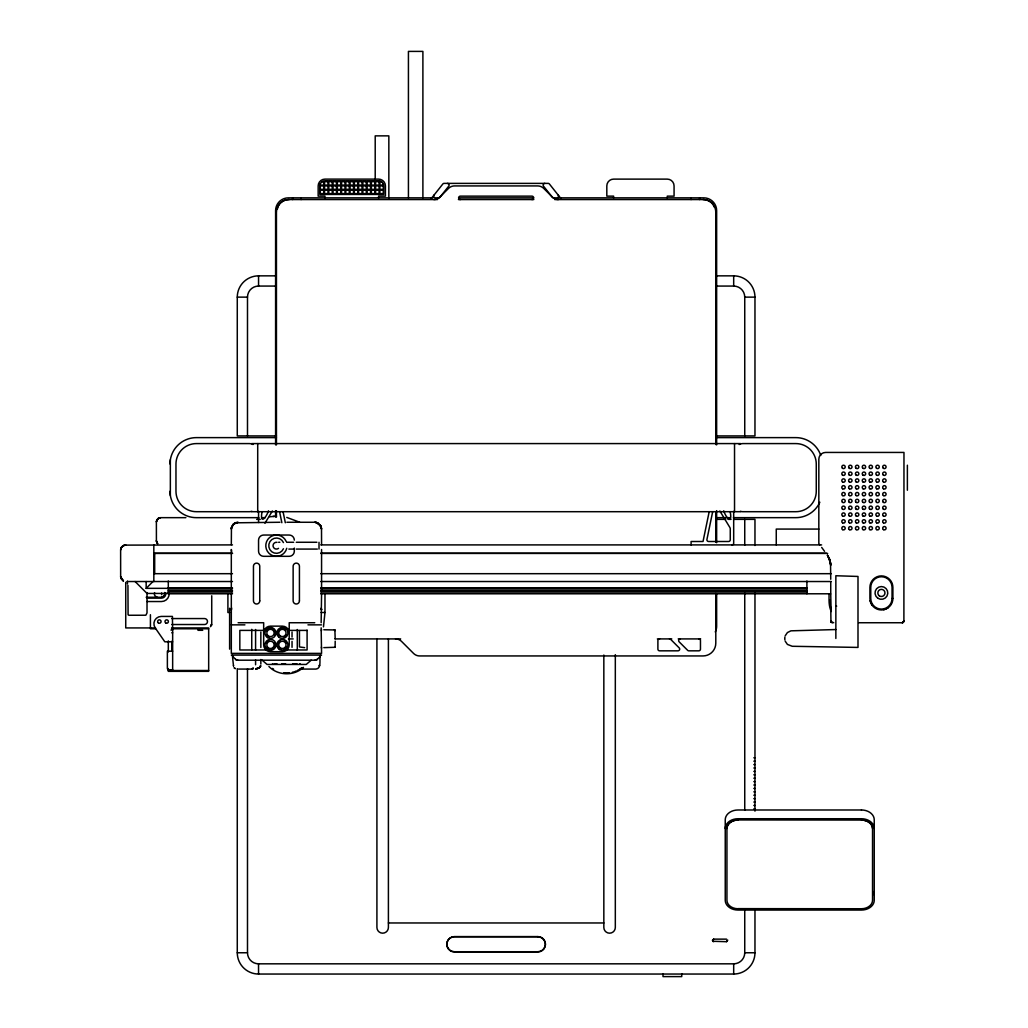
<?xml version="1.0" encoding="UTF-8"?>
<svg xmlns="http://www.w3.org/2000/svg" width="1028" height="1028" viewBox="0 0 1028 1028"><rect width="100%" height="100%" fill="white"/><g stroke="black" fill="none" stroke-linecap="round" stroke-linejoin="round"><path stroke-width="1.5" d="M170.352 495.496L170.352 459.786M321.571 549.505L321.571 591.511M784.775 638.105L784.878 637.039M170.018 463.307L170.044 462.561M858.933 622.737L902.263 622.737L903.895 621.516L903.972 452.436L825.638 452.436A6.81 6.81 0 0 0 818.828 459.246L818.828 543.542L819.83 544.904M120.649 576.939L123.411 580.961L120.649 576.939L120.623 550.019L121.6 547.012L124.272 545.123L232.482 544.904M156.41 541.088L157.657 543.696L156.41 541.088L156.385 521.916L157.965 518.6L160.638 517.662L185.862 517.662M279.924 522.263L235.451 522.815L232.688 524.974L231.441 527.762L231.313 544.686M321.417 630.755L321.558 629.573M211.485 625.088C211.909 622.57 210.547 628.583 211.729 623.675L211.729 595.765M231.441 527.762L231.313 529.073L233.305 524.254M902.443 622.724L903.972 621.028M120.623 550.019L121.253 547.551M156.385 521.916L156.552 520.721M320.505 655.324C318.821 658.974 322.175 668.29 315.994 669.074L299.919 669.074M323.473 626.862L324.976 612.508L324.976 593.709M120.649 549.492L121.818 546.729L124.272 545.123M156.41 521.479L157.657 518.883L160.227 517.675M231.673 608.075L231.313 609.964A42.816 17.579 -3.3 0 1 231.428 609.373M231.377 528.199L231.814 526.49M709.166 511.79L703.024 541.499L691.099 541.499L691.099 544.904M712.597 512.06L706.93 539.456A1.709 1.709 0 0 0 708.6 541.499L728.569 541.499A1.709 1.709 0 0 0 730.265 539.803L730.265 529.099A3.405 3.405 0 0 0 729.777 527.338L719.857 510.993M120.867 548.477L120.687 549.222L120.88 548.438M335.128 647.126L335.192 641.202M903.895 621.516L903.226 622.428M231.544 527.325L233.574 523.997M211.575 624.818L210.457 626.707M785.212 635.767L787.422 632.554L790.917 630.832L835.854 629.547M255.985 668.92L258.953 668.046L260.624 665.951L258.953 668.097L255.612 668.932L259.596 667.647M156.731 520.245L158.299 518.356L160.638 517.662M268.501 510.826C265.751 518.729 259.814 524.331 261.973 512.15M264.941 523.252L272.381 510.993M127.935 585.279L128.089 614.731A1.465 1.465 0 0 0 129.142 615.258L145.321 615.232A1.324 1.324 0 0 0 146.002 615.027L147.017 612.881L147.017 592.578M335.025 647.28L323.807 647.64M121.522 547.127L125.236 544.93M146.169 581.527L146.169 588.337L152.979 581.527M232.688 656.455L235.836 659.552L237.828 660.194L315.031 660.194L317.048 659.552L320.196 656.455M234.268 523.458L233.266 524.306L238.123 522.263L235.862 522.648M303.478 667.365C294.047 676.244 277.856 675.82 268.899 666.478M315.39 660.182L317.459 659.205M301.924 667.583L299.816 669.1M259.596 667.583L255.985 668.92M233.921 523.715L236.299 522.507M297.529 670.41L298.685 669.781M903.047 622.544L902.263 622.737M316.675 659.783L315.043 660.194M883.759 609.72L887.909 607.946M295.062 671.477L296.308 670.976M292.325 672.299L293.7 671.926M726.552 941.687C728.068 940.093 728.158 938.962 726.436 941.687L712.725 941.275L713.663 941.687M269.529 516.788L274.232 516.364M311.188 660.194L306.241 664.448L267.074 664.448L262.127 660.194M124.748 545.007L125.737 544.904M289.51 672.8L283.741 672.787M713.663 939.129C711.839 940.826 711.929 941.16 713.663 939.129L726.552 939.142M272.985 516.429L276.442 516.3M322.149 181.673L323.704 181.673L323.704 185.079L320.286 185.079L320.286 183.883M381.439 181.673L379.897 181.673L379.897 185.079L383.303 185.079L383.303 183.883M432.749 197.851L288.367 197.851A12.773 12.773 0 0 0 275.594 210.624L275.594 444.854M458.604 197.851L533.635 197.851A1.709 1.709 0 0 0 531.874 196.142L460.364 196.142A1.709 1.709 0 0 0 458.655 197.851A1.709 1.709 0 0 0 460.364 199.56M558.05 197.851L703.872 197.851A12.773 12.773 0 0 1 716.644 210.624L716.644 444.854M437.542 199.56L288.367 199.56A11.064 11.064 0 0 0 277.431 208.89M458.411 199.56L533.828 199.56M554.696 199.56L703.872 199.56A11.064 11.064 0 0 1 714.409 207.206M276.442 435.923L237.275 435.923L237.275 297.131A21.292 21.292 0 0 1 258.555 275.851L276.172 275.851M716.233 275.851L733.684 275.851A21.292 21.292 0 0 1 754.963 297.131L754.963 435.923L715.796 435.923M247.491 435.923L247.491 297.131A11.064 11.064 0 0 1 258.555 286.067L275.979 286.067M716.259 286.067L733.684 286.067A11.064 11.064 0 0 1 744.747 297.131L744.747 435.923M237.275 297.131L247.491 297.131M744.747 297.131L754.963 297.131M276.442 437.62L196.399 437.62A26.394 26.394 0 0 0 170.006 464.014M715.796 437.62L795.839 437.62A26.394 26.394 0 0 1 820.781 455.391M251.577 443.582L740.661 443.582M251.577 511.7L740.661 511.7M258.838 517.662L196.399 517.662A26.394 26.394 0 0 1 170.006 491.268M262.037 517.662L265.237 517.662M715.796 517.662L730.201 517.662M733.401 517.662L795.839 517.662A26.394 26.394 0 0 0 819.843 502.229M256.64 519.358L260.264 519.358M715.796 519.358L725.729 519.358M727.991 519.358L731.036 519.358M733.568 519.358L754.963 519.358L754.963 545.508M286.889 522.263L315.223 522.275L318.616 523.458L321.507 528.199L321.571 544.686M818.828 529.073L776.256 529.073L776.256 544.904M278.639 542.27L279.822 542.27M286.658 542.27L293.661 542.27M296.282 542.27L316.881 542.27M320.775 544.904L821.616 544.904M288.842 549.081L293.661 549.081M296.282 549.081L317.318 549.081M153.827 553.257L232.482 553.257M320.775 553.257L826.435 553.257M153.827 553.424L232.482 553.424M320.775 553.424L827.668 553.424M153.827 573.688L232.482 573.688M320.775 573.688L831.241 573.688M127.138 581.527L232.482 581.527M320.775 581.527L831.241 581.527M168.309 587.823L232.482 587.823M320.736 587.823L806.903 587.823M146.169 588.337L168.309 588.337M168.309 588.671L232.482 588.671M320.736 588.671L806.903 588.671M168.309 590.38L232.482 590.38M320.736 590.38L806.903 590.38M168.309 591.228L232.482 591.228M320.736 591.228L806.903 591.228M168.309 592.925L232.482 592.925M320.736 592.925L806.903 592.925M168.309 593.439L147.017 593.439L135.105 581.527M232.482 593.786L168.309 593.786L168.309 581.013M320.736 593.786L830.74 593.786L830.74 581.668M146.169 597.268L161.499 597.268A3.405 3.405 0 0 0 164.608 592.501M147.017 598.129L161.499 598.129A4.253 4.253 0 0 0 165.624 592.822M147.017 601.534L161.499 601.534A7.659 7.659 0 0 0 169.132 593.233M229.681 612.508L227.908 612.508L227.908 593.709M321.147 612.508L324.976 612.508M171.817 618.56L204.495 618.56A2.981 2.981 0 0 1 207.476 621.542A2.981 2.981 0 0 1 204.495 624.523L171.817 624.523M238.123 622.737L263.669 622.737L263.669 644.864A6.81 6.81 0 0 0 270.48 651.688L282.404 651.688A6.81 6.81 0 0 0 289.215 644.864L289.215 622.737L314.761 622.737M321.147 622.737L321.571 593.709M831.96 622.66L830.881 621.696L833.747 622.737M231.339 624.857L244.908 624.857M307.963 624.857L321.546 624.857M155.536 627.928L125.737 627.928L125.737 582.375M171.573 627.928L208.671 627.928L208.671 671.335L168.309 671.348L168.309 668.56M321.147 627.838L321.571 653.384L231.313 653.384L231.313 593.709M150.422 628.776L155.536 628.776M171.573 628.776L208.671 628.776M199.047 629.123L198.018 629.123L198.018 630.305L202.709 630.305M323.807 629.753L334.871 629.946L335.192 638.696M170.944 630.048L172.653 630.048L172.653 669.883M263.669 630.395L239.832 630.395L239.832 649.979L265.982 649.979M289.215 630.395L307.089 630.395M171.792 632.785L172.653 632.785M288.367 638.915L293.173 638.915M334.884 638.915L400.663 638.915M657.355 638.915L671.785 638.915M678.21 638.915L700.672 638.915M172.653 641.806L164.814 641.806L155.215 627.928A7.324 7.324 0 0 1 161.242 616.427L172.421 616.427L172.614 630.1M299.444 630.614L299.469 646.959L304.648 647.64M286.902 649.979L307.089 649.979L307.089 630.125M172.653 651.174L167.371 651.174L167.371 668.2A1.709 1.709 0 0 0 169.067 669.909L172.627 669.909M231.313 655.093L321.571 655.093M272.42 663.921L273.101 663.921M274.579 663.921L277.059 663.921M281.685 663.921L285.656 663.921M292.607 663.921L294.483 663.921M295.383 663.921L297.118 663.921M299.495 663.921L300.215 663.921M238.496 669.074L246.54 669.074M248.146 669.074L252.965 669.074M168.309 670.5L208.671 670.5M753.832 757.777L754.963 757.777M753.832 761.183L754.963 761.183M753.832 764.588L754.963 764.588M753.832 767.993L754.963 767.993M753.832 771.398L754.963 771.398M753.832 774.804L754.963 774.804M753.832 778.209L754.963 778.209M753.832 781.614L754.963 781.614M753.832 785.019L754.963 785.019M753.832 788.425L754.963 788.425M753.832 791.83L754.963 791.83M753.832 795.235L754.963 795.235M753.832 798.64L754.963 798.64M753.832 802.046L754.963 802.046M753.832 805.451L754.963 805.451M753.832 808.856L754.963 808.856M738.014 908.752A11.064 8.481 0 0 1 726.937 900.271L726.937 828.414A11.064 8.481 0 0 1 738.014 819.933L861.477 820.048A11.064 8.481 0 0 1 872.541 828.414L872.541 900.271A11.064 8.481 0 0 1 861.477 908.752L738.014 908.636M388.404 922.964L603.834 922.964M237.275 668.65L237.275 952.763L247.491 952.763A11.064 11.064 0 0 0 258.555 963.827L733.684 963.827A11.064 11.064 0 0 0 744.747 952.763L744.747 908.816M744.747 952.763L754.963 952.763L754.963 909.009M237.275 952.763A21.292 21.292 0 0 0 258.555 974.043L733.684 974.043A21.292 21.292 0 0 0 754.963 952.763M258.529 963.827L258.555 974.043M334.293 629.753L335.192 630.614L334.588 629.791M316.136 522.404L314.761 522.263L317.022 522.648M831.048 621.991L832.449 622.737M237.828 660.194L236.286 659.822M237.494 660.182L235.669 659.423M315.686 522.327L320.453 525.334M286.761 517.405L299.701 522.237M835.854 605.839L836.676 606.147M316.585 522.507L320.89 526.092M317.434 522.815L318.243 523.213M122.923 580.679L121.522 579.304M272.523 668.431L273.615 669.164M235.309 668.688L234.101 667.622L234.821 668.38M157.387 543.388L156.731 542.334M821.693 547.436L824.559 551.329M829.378 558.628L827.424 555.223L830.521 562.573L830.74 579.252M320.196 524.974L321.571 529.073L321.057 526.49M827.424 555.223L829.853 559.887L830.74 565.323L828.851 557.51L829.853 559.887M723.738 510.826C726.333 518.729 732.514 524.344 730.265 512.15M830.752 621.208L830.958 621.85L830.74 607.098M121.253 578.88L120.623 576.412M785.212 641.202L787.422 644.415L792.228 646.278L857.995 647.422L857.995 576.451L835.854 575.744L835.854 638.478M870.151 600.815L871.924 604.965M320.685 525.706L321.34 527.325M830.881 621.696L830.74 621.028M829.892 560.003L830.688 563.935M120.88 577.993L120.687 577.209L120.867 577.954M156.423 541.255L156.385 540.651M283.073 511.79L285.334 522.738M279.642 512.06L281.852 522.712M321.558 648.244L321.417 647.075M231.313 591.511L231.313 549.505L231.673 551.381M233.536 665.848L233.497 665.604M831.087 610.054L830.74 594.068M321.546 609.386L321.211 608.075L321.571 609.964A39.629 15.741 3.4 0 0 321.468 609.386M232.379 655.324L233.497 666.028M784.878 639.93L784.775 638.851M170.044 492.72L170.018 491.975M161.64 593.053L161.653 594.711M907.377 465.209L907.377 490.24M829.043 594.068L829.043 600.172A14.045 5.538 90 0 0 831.318 611.531M806.903 581.013L806.903 593.786M754.963 592.989L754.963 811.143M744.747 519.358L744.747 545.123M744.747 593.207L744.747 810.321M734.532 443.582L734.532 511.7M733.684 275.851L733.684 286.067M733.684 511.34L733.684 543.208A1.709 1.709 0 0 1 731.975 544.904M733.684 963.827L733.684 974.043M716.644 510.633L716.644 542.72M716.644 594.055L716.644 626.142A12.773 12.773 0 0 1 715.257 631.937M715.796 444.559L715.796 212.321A12.773 12.773 0 0 0 703.024 199.56M715.796 511.828L715.796 542.27M715.796 593.516L715.796 643.168A12.773 12.773 0 0 1 703.024 655.941L419.604 655.941A8.52 8.52 0 0 1 413.59 653.448L401.55 641.408A8.52 8.52 0 0 0 395.523 638.915M699.618 197.851L699.618 199.56M691.099 197.851L691.099 199.56M681.744 973.747L681.744 976.6L663.009 976.6L663.009 973.747M667.262 197.851L667.262 196.142L674.072 196.142L674.072 185.927A6.81 6.81 0 0 0 667.262 179.116L613.626 179.116A6.81 6.81 0 0 0 606.816 185.927L606.816 196.142L613.626 196.142L613.626 197.851M615.322 654.682L615.322 927.423A5.744 5.744 0 0 1 609.578 933.18A5.744 5.744 0 0 1 603.834 927.423L603.834 655.029M422.894 197.749L422.894 51.4L408.424 51.4L408.424 197.749M388.841 198.096L388.841 135.863L375.207 135.863L375.207 179.155M388.404 638.992L388.404 927.423A5.744 5.744 0 0 1 382.66 933.18A5.744 5.744 0 0 1 376.916 927.423L376.916 638.645M378.612 197.851L378.612 196.142L385.423 196.142L385.423 185.927A6.81 6.81 0 0 0 378.612 179.116L324.976 179.116A6.81 6.81 0 0 0 318.166 185.927L318.166 196.142L324.976 196.142L324.976 197.851M319.014 542.27L319.014 549.081M301.14 197.851L301.14 199.56M297.298 629.509L297.298 650.274M294.316 548.053L294.316 551.214A5.114 5.114 0 0 1 289.215 556.315L263.669 556.315A5.114 5.114 0 0 1 258.555 551.214L258.555 540.137A5.114 5.114 0 0 1 263.669 535.035L289.215 535.035A5.114 5.114 0 0 1 294.316 540.137M292.62 197.851L292.62 199.56M292.042 631.976L292.042 637.09M292.042 641.356L292.042 647.332M276.442 444.893L276.442 212.321A12.773 12.773 0 0 1 289.215 199.56M276.442 510.659L276.442 517.071M275.594 510.633L275.594 517.045M260.842 632.002L260.842 647.473M260.842 659.513L260.842 664.101M258.555 275.851L258.555 286.067M258.555 511.34L258.555 522.494M257.707 443.582L257.707 511.7M255.587 629.509L255.587 650.274M255.587 659.937L255.587 664.769M251.744 629.342L251.744 649.979M247.491 668.65L247.491 952.763M229.617 608.255L229.617 649.131M171.792 641.266L171.792 651.174M168.309 640.881L168.309 652.022M154.688 553.424L154.688 573.688M153.827 544.904L153.827 581.527M150.422 614.731L150.422 627.928M127.433 581.141L127.433 583.904M263.669 632.952A6.81 6.81 0 0 1 270.48 626.142L282.404 626.142A6.81 6.81 0 0 1 289.215 632.952M274.81 631.655A4.51 4.51 0 0 1 274.63 634.739M268.938 637.193A4.51 4.51 0 0 1 268 636.717M266.856 635.638A4.51 4.51 0 0 1 266.342 634.739M266.573 630.691A4.51 4.51 0 0 1 268 629.175M268.938 628.712A4.51 4.51 0 0 1 269.953 628.468M271.007 628.468A4.51 4.51 0 0 1 274.386 630.691M286.311 647.126A4.51 4.51 0 0 1 285.309 648.321M284.422 648.899A4.51 4.51 0 0 1 283.445 649.259M281.364 649.259A4.51 4.51 0 0 1 279.924 648.642M279.5 648.321A4.51 4.51 0 0 1 279.115 647.961M278.498 647.126A4.51 4.51 0 0 1 278.074 646.162M277.958 644.081A4.51 4.51 0 0 1 278.254 643.078M278.781 642.179A4.51 4.51 0 0 1 279.115 641.768M279.924 641.099A4.51 4.51 0 0 1 280.374 640.842M284.422 640.842A4.51 4.51 0 0 1 285.309 641.408M286.028 642.179A4.51 4.51 0 0 1 286.542 643.078M286.439 634.97A4.51 4.51 0 0 1 285.861 635.857M285.103 636.563A4.51 4.51 0 0 1 284.191 637.09M278.37 634.97A4.51 4.51 0 0 1 278.01 633.993M278.01 631.912A4.51 4.51 0 0 1 278.627 630.472M278.948 630.048A4.51 4.51 0 0 1 279.308 629.663M280.143 629.046A4.51 4.51 0 0 1 281.107 628.622M283.188 628.506A4.51 4.51 0 0 1 284.191 628.802M285.103 629.329A4.51 4.51 0 0 1 285.501 629.663M278.537 548.361A3.405 3.405 0 0 1 273.14 546.51A3.405 3.405 0 0 1 277.007 542.321M283.458 548.746A7.659 7.659 0 0 1 271.739 551.728A7.659 7.659 0 0 1 271.739 539.623A7.659 7.659 0 0 1 283.458 542.591M286.761 548.284A10.64 10.64 0 0 1 270.865 554.747A10.64 10.64 0 0 1 269.452 537.644A10.64 10.64 0 0 1 286.182 541.396M274.515 642.847A4.51 4.51 0 0 1 274.874 645.905M274.258 647.344A4.51 4.51 0 0 1 271.777 649.195M269.696 649.31A4.51 4.51 0 0 1 268.693 649.015M267.781 648.488A4.51 4.51 0 0 1 266.715 647.344M266.445 642.847A4.51 4.51 0 0 1 267.023 641.973M267.781 641.254A4.51 4.51 0 0 1 268.693 640.727M156.898 596.895A3.071 3.071 0 0 1 154.598 592.642M164.467 594.621A3.071 3.071 0 0 1 162 596.895M830.136 604.413A10.216 4.022 -90 0 1 829.763 600.172M433.842 199.56A8.52 8.52 0 0 0 439.868 197.055L448.504 188.42A8.52 8.52 0 0 1 454.517 185.927L537.721 185.927A8.52 8.52 0 0 1 543.735 188.42L552.37 197.055A8.52 8.52 0 0 0 558.397 199.56M698.77 638.915A1.709 1.709 0 0 1 700.466 640.611L700.466 649.131A1.709 1.709 0 0 1 698.77 650.827L688.863 650.827A1.709 1.709 0 0 1 687.655 650.326L679.135 641.819A1.709 1.709 0 0 1 680.343 638.915M659.603 638.915A1.709 1.709 0 0 0 657.894 640.611L657.894 649.131A1.709 1.709 0 0 0 659.603 650.827L678.017 650.827A1.709 1.709 0 0 0 679.225 647.923L670.706 639.403A1.709 1.709 0 0 0 669.511 638.915M533.583 197.851A1.709 1.709 0 0 1 531.874 199.56M431.015 197.851A1.709 1.709 0 0 0 432.351 197.209L442.811 184.025A1.696 1.696 0 0 1 444.147 183.382L548.091 183.382A1.696 1.696 0 0 1 549.427 184.025L559.887 197.209A1.709 1.709 0 0 0 561.224 197.851M558.217 195.089A1.709 1.709 0 0 1 556.88 197.851L553.617 197.851A1.709 1.709 0 0 1 552.28 197.209L543.491 186.145A1.709 1.709 0 0 1 544.827 183.382M434.022 195.089A1.709 1.709 0 0 0 435.358 197.851L438.622 197.851A1.709 1.709 0 0 0 439.958 197.209L448.748 186.145A1.709 1.709 0 0 0 447.411 183.382M874.237 891.52A12.773 9.779 0 0 1 873.62 894.54M874.237 828.529A12.773 9.779 0 0 0 861.477 818.738L738.014 818.738A12.773 9.779 0 0 0 725.241 828.529M726.937 828.529A11.064 8.481 0 0 1 738.014 820.048M861.477 820.048A11.064 8.481 0 0 1 872.541 828.529M739.183 444.507A8.52 8.52 0 0 1 743.038 443.582L795.839 443.582A20.431 20.431 0 0 1 816.271 464.014L816.271 491.268A20.431 20.431 0 0 1 795.839 511.7L743.038 511.7A8.52 8.52 0 0 1 740.417 511.289M251.821 511.289A8.52 8.52 0 0 1 249.2 511.7L196.399 511.7A20.431 20.431 0 0 1 175.968 491.268L175.968 464.014A20.431 20.431 0 0 1 196.399 443.582L249.2 443.582A8.52 8.52 0 0 1 253.055 444.507M319.477 665.116L319.348 665.848L319.477 665.116M260.624 665.874L260.097 667.043L260.624 665.874M316.598 659.822L315.583 660.156L316.598 659.822M253.351 668.277L252.181 668.585L253.351 668.277M378.612 180.825L324.976 180.825A5.114 5.114 0 0 0 319.862 185.927L319.862 194.446L383.727 194.446L383.727 185.927A5.101 5.101 0 0 0 378.612 180.825M327.958 181.673L324.552 181.673L324.552 185.079L327.958 185.079L327.958 181.673M332.211 181.673L328.806 181.673L328.806 185.079L332.211 185.079L332.211 181.673M336.464 181.673L333.059 181.673L333.059 185.079L336.464 185.079L336.464 181.673M340.731 181.673L337.325 181.673L337.325 185.079L340.731 185.079L340.731 181.673M344.984 181.673L341.579 181.673L341.579 185.079L344.984 185.079L344.984 181.673M349.237 181.673L345.832 181.673L345.832 185.079L349.237 185.079L349.237 181.673M353.504 181.673L350.098 181.673L350.098 185.079L353.504 185.079L353.504 181.673M357.757 181.673L354.352 181.673L354.352 185.079L357.757 185.079L357.757 181.673M362.01 181.673L358.605 181.673L358.605 185.079L362.01 185.079L362.01 181.673M366.276 181.673L362.871 181.673L362.871 185.079L366.276 185.079L366.276 181.673M370.53 181.673L367.124 181.673L367.124 185.079L370.53 185.079L370.53 181.673M374.783 181.673L371.378 181.673L371.378 185.079L374.783 185.079L374.783 181.673M379.049 181.673L375.631 181.673L375.631 185.079L379.049 185.079L379.049 181.673M323.704 185.927L320.286 185.927L320.286 189.332L323.704 189.332L323.704 185.927M327.958 185.927L324.552 185.927L324.552 189.332L327.958 189.332L327.958 185.927M332.211 185.927L328.806 185.927L328.806 189.332L332.211 189.332L332.211 185.927M336.464 185.927L333.059 185.927L333.059 189.332L336.464 189.332L336.464 185.927M340.731 185.927L337.325 185.927L337.325 189.332L340.731 189.332L340.731 185.927M344.984 185.927L341.579 185.927L341.579 189.332L344.984 189.332L344.984 185.927M349.237 185.927L345.832 185.927L345.832 189.332L349.237 189.332L349.237 185.927M353.504 185.927L350.098 185.927L350.098 189.332L353.504 189.332L353.504 185.927M357.757 185.927L354.352 185.927L354.352 189.332L357.757 189.332L357.757 185.927M362.01 185.927L358.605 185.927L358.605 189.332L362.01 189.332L362.01 185.927M366.276 185.927L362.871 185.927L362.871 189.332L366.276 189.332L366.276 185.927M370.53 185.927L367.124 185.927L367.124 189.332L370.53 189.332L370.53 185.927M374.783 185.927L371.378 185.927L371.378 189.332L374.783 189.332L374.783 185.927M379.049 185.927L375.631 185.927L375.631 189.332L379.049 189.332L379.049 185.927M383.303 185.927L379.897 185.927L379.897 189.332L383.303 189.332L383.303 185.927M323.704 190.193L320.286 190.193L320.286 193.598L323.704 193.598L323.704 190.193M327.958 190.193L324.552 190.193L324.552 193.598L327.958 193.598L327.958 190.193M332.211 190.193L328.806 190.193L328.806 193.598L332.211 193.598L332.211 190.193M336.464 190.193L333.059 190.193L333.059 193.598L336.464 193.598L336.464 190.193M340.731 190.193L337.325 190.193L337.325 193.598L340.731 193.598L340.731 190.193M344.984 190.193L341.579 190.193L341.579 193.598L344.984 193.598L344.984 190.193M349.237 190.193L345.832 190.193L345.832 193.598L349.237 193.598L349.237 190.193M353.504 190.193L350.098 190.193L350.098 193.598L353.504 193.598L353.504 190.193M357.757 190.193L354.352 190.193L354.352 193.598L357.757 193.598L357.757 190.193M362.01 190.193L358.605 190.193L358.605 193.598L362.01 193.598L362.01 190.193M366.276 190.193L362.871 190.193L362.871 193.598L366.276 193.598L366.276 190.193M370.53 190.193L367.124 190.193L367.124 193.598L370.53 193.598L370.53 190.193M374.783 190.193L371.378 190.193L371.378 193.598L374.783 193.598L374.783 190.193M379.049 190.193L375.631 190.193L375.631 193.598L379.049 193.598L379.049 190.193M383.303 190.193L379.897 190.193L379.897 193.598L383.303 193.598L383.303 190.193M861.477 809.987L738.014 809.987A12.773 9.779 0 0 0 725.241 819.766L725.241 900.271A12.773 9.779 0 0 0 738.014 910.05L861.477 910.05A12.773 9.779 0 0 0 874.237 900.271L874.237 819.766A12.773 9.779 0 0 0 861.477 809.987M537.837 936.585L454.402 936.585A7.659 7.659 0 0 0 446.73 944.244A7.659 7.659 0 0 0 454.402 951.902L537.837 951.902A7.659 7.659 0 0 0 545.508 944.244A7.659 7.659 0 0 0 537.837 936.585M537.837 936.752L454.402 936.752A7.492 7.492 0 0 0 446.91 944.244A7.492 7.492 0 0 0 454.402 951.735L537.837 951.735A7.492 7.492 0 0 0 545.328 944.244A7.492 7.492 0 0 0 537.837 936.752M892.895 598.463L892.895 587.399A11.501 11.501 0 0 0 881.407 575.898A11.501 11.501 0 0 0 869.906 587.399L869.906 598.463A11.501 11.501 0 0 0 881.407 609.964A11.501 11.501 0 0 0 892.895 598.463M892.047 598.463L892.047 587.399A10.64 10.64 0 0 0 881.407 576.747A10.64 10.64 0 0 0 870.767 587.399L870.767 598.463A10.64 10.64 0 0 0 881.407 609.103A10.64 10.64 0 0 0 892.047 598.463M299.431 600.853L299.431 566.274A3.148 3.148 0 0 0 296.282 563.126A3.148 3.148 0 0 0 293.134 566.274L293.134 600.853A3.148 3.148 0 0 0 296.282 604.001A3.148 3.148 0 0 0 299.431 600.853M259.75 600.853L259.75 566.274A3.148 3.148 0 0 0 256.602 563.126A3.148 3.148 0 0 0 253.453 566.274L253.453 600.853A3.148 3.148 0 0 0 256.602 604.001A3.148 3.148 0 0 0 259.75 600.853M267.46 637.591A5.538 5.538 0 0 0 276.005 633.248A5.538 5.538 0 0 0 267.974 628.018A5.538 5.538 0 0 0 267.46 637.591M268.257 635.857A3.662 3.662 0 0 0 274.116 633.428A3.662 3.662 0 0 0 269.079 629.573A3.662 3.662 0 0 0 268.257 635.857M279.385 649.503A5.538 5.538 0 0 0 287.93 645.173A5.538 5.538 0 0 0 279.899 639.93A5.538 5.538 0 0 0 279.385 649.503M280.169 647.769A3.662 3.662 0 0 0 286.028 645.353A3.662 3.662 0 0 0 281.004 641.485A3.662 3.662 0 0 0 280.169 647.769M279.128 637.411A5.538 5.538 0 0 0 287.904 633.544A5.538 5.538 0 0 0 280.169 627.89A5.538 5.538 0 0 0 279.128 637.411M280.169 635.857A3.662 3.662 0 0 0 286.028 633.428A3.662 3.662 0 0 0 281.004 629.573A3.662 3.662 0 0 0 280.169 635.857M267.216 649.336A5.538 5.538 0 0 0 275.979 645.468A5.538 5.538 0 0 0 268.244 639.801A5.538 5.538 0 0 0 267.216 649.336M268.257 647.769A3.662 3.662 0 0 0 274.116 645.353A3.662 3.662 0 0 0 269.079 641.485A3.662 3.662 0 0 0 268.257 647.769M879.364 595.867A3.572 3.572 0 0 0 884.967 593.22A3.572 3.572 0 0 0 879.878 589.699A3.572 3.572 0 0 0 879.364 595.867M877.771 598.18A6.386 6.386 0 0 0 887.768 593.464A6.386 6.386 0 0 0 878.683 587.155A6.386 6.386 0 0 0 877.771 598.18M876.601 468.318A1.709 1.709 0 0 0 879.274 467.059A1.709 1.709 0 0 0 876.845 465.376A1.709 1.709 0 0 0 876.601 468.318M883.412 468.318A1.709 1.709 0 0 0 886.085 467.059A1.709 1.709 0 0 0 883.656 465.376A1.709 1.709 0 0 0 883.412 468.318M869.791 468.318A1.709 1.709 0 0 0 872.464 467.059A1.709 1.709 0 0 0 870.035 465.376A1.709 1.709 0 0 0 869.791 468.318M862.98 468.318A1.709 1.709 0 0 0 865.653 467.059A1.709 1.709 0 0 0 863.224 465.376A1.709 1.709 0 0 0 862.98 468.318M856.17 468.318A1.709 1.709 0 0 0 858.843 467.059A1.709 1.709 0 0 0 856.414 465.376A1.709 1.709 0 0 0 856.17 468.318M849.359 468.318A1.709 1.709 0 0 0 852.019 467.059A1.709 1.709 0 0 0 849.603 465.376A1.709 1.709 0 0 0 849.359 468.318M842.549 468.318A1.709 1.709 0 0 0 845.209 467.059A1.709 1.709 0 0 0 842.793 465.376A1.709 1.709 0 0 0 842.549 468.318M883.412 475.129A1.709 1.709 0 0 0 886.085 473.869A1.709 1.709 0 0 0 883.656 472.186A1.709 1.709 0 0 0 883.412 475.129M876.601 475.129A1.709 1.709 0 0 0 879.274 473.869A1.709 1.709 0 0 0 876.845 472.186A1.709 1.709 0 0 0 876.601 475.129M869.791 475.129A1.709 1.709 0 0 0 872.464 473.869A1.709 1.709 0 0 0 870.035 472.186A1.709 1.709 0 0 0 869.791 475.129M862.98 475.129A1.709 1.709 0 0 0 865.653 473.869A1.709 1.709 0 0 0 863.224 472.186A1.709 1.709 0 0 0 862.98 475.129M856.17 475.129A1.709 1.709 0 0 0 858.843 473.869A1.709 1.709 0 0 0 856.414 472.186A1.709 1.709 0 0 0 856.17 475.129M849.359 475.129A1.709 1.709 0 0 0 852.019 473.869A1.709 1.709 0 0 0 849.603 472.186A1.709 1.709 0 0 0 849.359 475.129M842.549 475.129A1.709 1.709 0 0 0 845.209 473.869A1.709 1.709 0 0 0 842.793 472.186A1.709 1.709 0 0 0 842.549 475.129M883.412 481.939A1.709 1.709 0 0 0 886.085 480.68A1.709 1.709 0 0 0 883.656 478.997A1.709 1.709 0 0 0 883.412 481.939M876.601 481.939A1.709 1.709 0 0 0 879.274 480.68A1.709 1.709 0 0 0 876.845 478.997A1.709 1.709 0 0 0 876.601 481.939M869.791 481.939A1.709 1.709 0 0 0 872.464 480.68A1.709 1.709 0 0 0 870.035 478.997A1.709 1.709 0 0 0 869.791 481.939M862.98 481.939A1.709 1.709 0 0 0 865.653 480.68A1.709 1.709 0 0 0 863.224 478.997A1.709 1.709 0 0 0 862.98 481.939M856.17 481.939A1.709 1.709 0 0 0 858.843 480.68A1.709 1.709 0 0 0 856.414 478.997A1.709 1.709 0 0 0 856.17 481.939M849.359 481.939A1.709 1.709 0 0 0 852.019 480.68A1.709 1.709 0 0 0 849.603 478.997A1.709 1.709 0 0 0 849.359 481.939M842.549 481.939A1.709 1.709 0 0 0 845.209 480.68A1.709 1.709 0 0 0 842.793 478.997A1.709 1.709 0 0 0 842.549 481.939M883.412 488.75A1.709 1.709 0 0 0 886.085 487.49A1.709 1.709 0 0 0 883.656 485.807A1.709 1.709 0 0 0 883.412 488.75M876.601 488.75A1.709 1.709 0 0 0 879.274 487.49A1.709 1.709 0 0 0 876.845 485.807A1.709 1.709 0 0 0 876.601 488.75M869.791 488.75A1.709 1.709 0 0 0 872.464 487.49A1.709 1.709 0 0 0 870.035 485.807A1.709 1.709 0 0 0 869.791 488.75M862.98 488.75A1.709 1.709 0 0 0 865.653 487.49A1.709 1.709 0 0 0 863.224 485.807A1.709 1.709 0 0 0 862.98 488.75M856.17 488.75A1.709 1.709 0 0 0 858.843 487.49A1.709 1.709 0 0 0 856.414 485.807A1.709 1.709 0 0 0 856.17 488.75M849.359 488.75A1.709 1.709 0 0 0 852.019 487.49A1.709 1.709 0 0 0 849.603 485.807A1.709 1.709 0 0 0 849.359 488.75M842.549 488.75A1.709 1.709 0 0 0 845.209 487.49A1.709 1.709 0 0 0 842.793 485.807A1.709 1.709 0 0 0 842.549 488.75M883.412 495.56A1.709 1.709 0 0 0 886.085 494.301A1.709 1.709 0 0 0 883.656 492.618A1.709 1.709 0 0 0 883.412 495.56M876.601 495.56A1.709 1.709 0 0 0 879.274 494.301A1.709 1.709 0 0 0 876.845 492.618A1.709 1.709 0 0 0 876.601 495.56M869.791 495.56A1.709 1.709 0 0 0 872.464 494.301A1.709 1.709 0 0 0 870.035 492.618A1.709 1.709 0 0 0 869.791 495.56M862.98 495.56A1.709 1.709 0 0 0 865.653 494.301A1.709 1.709 0 0 0 863.224 492.618A1.709 1.709 0 0 0 862.98 495.56M856.17 495.56A1.709 1.709 0 0 0 858.843 494.301A1.709 1.709 0 0 0 856.414 492.618A1.709 1.709 0 0 0 856.17 495.56M849.359 495.56A1.709 1.709 0 0 0 852.019 494.301A1.709 1.709 0 0 0 849.603 492.618A1.709 1.709 0 0 0 849.359 495.56M842.549 495.56A1.709 1.709 0 0 0 845.209 494.301A1.709 1.709 0 0 0 842.793 492.618A1.709 1.709 0 0 0 842.549 495.56M883.412 502.371A1.709 1.709 0 0 0 886.085 501.111A1.709 1.709 0 0 0 883.656 499.428A1.709 1.709 0 0 0 883.412 502.371M876.601 502.371A1.709 1.709 0 0 0 879.274 501.111A1.709 1.709 0 0 0 876.845 499.428A1.709 1.709 0 0 0 876.601 502.371M869.791 502.371A1.709 1.709 0 0 0 872.464 501.111A1.709 1.709 0 0 0 870.035 499.428A1.709 1.709 0 0 0 869.791 502.371M862.98 502.371A1.709 1.709 0 0 0 865.653 501.111A1.709 1.709 0 0 0 863.224 499.428A1.709 1.709 0 0 0 862.98 502.371M856.17 502.371A1.709 1.709 0 0 0 858.843 501.111A1.709 1.709 0 0 0 856.414 499.428A1.709 1.709 0 0 0 856.17 502.371M849.359 502.371A1.709 1.709 0 0 0 852.019 501.111A1.709 1.709 0 0 0 849.603 499.428A1.709 1.709 0 0 0 849.359 502.371M842.549 502.371A1.709 1.709 0 0 0 845.209 501.111A1.709 1.709 0 0 0 842.793 499.428A1.709 1.709 0 0 0 842.549 502.371M883.412 509.181A1.709 1.709 0 0 0 886.085 507.922A1.709 1.709 0 0 0 883.656 506.239A1.709 1.709 0 0 0 883.412 509.181M876.601 509.181A1.709 1.709 0 0 0 879.274 507.922A1.709 1.709 0 0 0 876.845 506.239A1.709 1.709 0 0 0 876.601 509.181M869.791 509.181A1.709 1.709 0 0 0 872.464 507.922A1.709 1.709 0 0 0 870.035 506.239A1.709 1.709 0 0 0 869.791 509.181M862.98 509.181A1.709 1.709 0 0 0 865.653 507.922A1.709 1.709 0 0 0 863.224 506.239A1.709 1.709 0 0 0 862.98 509.181M856.17 509.181A1.709 1.709 0 0 0 858.843 507.922A1.709 1.709 0 0 0 856.414 506.239A1.709 1.709 0 0 0 856.17 509.181M849.359 509.181A1.709 1.709 0 0 0 852.019 507.922A1.709 1.709 0 0 0 849.603 506.239A1.709 1.709 0 0 0 849.359 509.181M842.549 509.181A1.709 1.709 0 0 0 845.209 507.922A1.709 1.709 0 0 0 842.793 506.239A1.709 1.709 0 0 0 842.549 509.181M883.412 515.992A1.709 1.709 0 0 0 886.085 514.732A1.709 1.709 0 0 0 883.656 513.062A1.709 1.709 0 0 0 883.412 515.992M876.601 515.992A1.709 1.709 0 0 0 879.274 514.732A1.709 1.709 0 0 0 876.845 513.062A1.709 1.709 0 0 0 876.601 515.992M869.791 515.992A1.709 1.709 0 0 0 872.464 514.732A1.709 1.709 0 0 0 870.035 513.062A1.709 1.709 0 0 0 869.791 515.992M862.98 515.992A1.709 1.709 0 0 0 865.653 514.732A1.709 1.709 0 0 0 863.224 513.062A1.709 1.709 0 0 0 862.98 515.992M856.17 515.992A1.709 1.709 0 0 0 858.843 514.732A1.709 1.709 0 0 0 856.414 513.062A1.709 1.709 0 0 0 856.17 515.992M849.359 515.992A1.709 1.709 0 0 0 852.019 514.732A1.709 1.709 0 0 0 849.603 513.062A1.709 1.709 0 0 0 849.359 515.992M842.549 515.992A1.709 1.709 0 0 0 845.209 514.732A1.709 1.709 0 0 0 842.793 513.062A1.709 1.709 0 0 0 842.549 515.992M883.412 522.802A1.709 1.709 0 0 0 886.085 521.543A1.709 1.709 0 0 0 883.656 519.872A1.709 1.709 0 0 0 883.412 522.802M876.601 522.802A1.709 1.709 0 0 0 879.274 521.543A1.709 1.709 0 0 0 876.845 519.872A1.709 1.709 0 0 0 876.601 522.802M869.791 522.802A1.709 1.709 0 0 0 872.464 521.543A1.709 1.709 0 0 0 870.035 519.872A1.709 1.709 0 0 0 869.791 522.802M862.98 522.802A1.709 1.709 0 0 0 865.653 521.543A1.709 1.709 0 0 0 863.224 519.872A1.709 1.709 0 0 0 862.98 522.802M856.17 522.802A1.709 1.709 0 0 0 858.843 521.543A1.709 1.709 0 0 0 856.414 519.872A1.709 1.709 0 0 0 856.17 522.802M849.359 522.802A1.709 1.709 0 0 0 852.019 521.543A1.709 1.709 0 0 0 849.603 519.872A1.709 1.709 0 0 0 849.359 522.802M842.549 522.802A1.709 1.709 0 0 0 845.209 521.543A1.709 1.709 0 0 0 842.793 519.872A1.709 1.709 0 0 0 842.549 522.802M883.412 529.613A1.709 1.709 0 0 0 886.085 528.366A1.709 1.709 0 0 0 883.656 526.683A1.709 1.709 0 0 0 883.412 529.613M876.601 529.613A1.709 1.709 0 0 0 879.274 528.366A1.709 1.709 0 0 0 876.845 526.683A1.709 1.709 0 0 0 876.601 529.613M869.791 529.613A1.709 1.709 0 0 0 872.464 528.366A1.709 1.709 0 0 0 870.035 526.683A1.709 1.709 0 0 0 869.791 529.613M862.98 529.613A1.709 1.709 0 0 0 865.653 528.366A1.709 1.709 0 0 0 863.224 526.683A1.709 1.709 0 0 0 862.98 529.613M856.17 529.613A1.709 1.709 0 0 0 858.843 528.366A1.709 1.709 0 0 0 856.414 526.683A1.709 1.709 0 0 0 856.17 529.613M849.359 529.613A1.709 1.709 0 0 0 852.019 528.366A1.709 1.709 0 0 0 849.603 526.683A1.709 1.709 0 0 0 849.359 529.613M842.549 529.613A1.709 1.709 0 0 0 845.209 528.366A1.709 1.709 0 0 0 842.793 526.683A1.709 1.709 0 0 0 842.549 529.613M165.714 622.942A1.709 1.709 0 0 0 168.386 621.683A1.709 1.709 0 0 0 165.958 620A1.709 1.709 0 0 0 165.714 622.942M158.389 622.942A1.709 1.709 0 0 0 161.062 621.683A1.709 1.709 0 0 0 158.633 620A1.709 1.709 0 0 0 158.389 622.942"/></g></svg>
